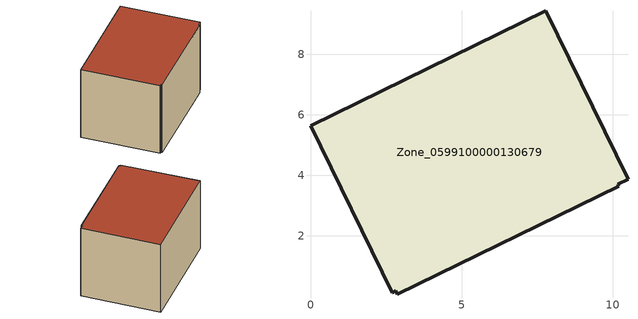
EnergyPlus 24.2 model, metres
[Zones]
Zone_0599100000130679
 floor ground (C_G): 0,5.64 7.79,9.45 10.51,3.87 10.17,3.71 10.2,3.64 2.88,0.06 2.82,0.17 2.7,0.12 z0
 wall outside (C_F): 7.79,9.45 0,5.64 2.7,0.12 2.82,0.17 2.88,0.06 10.2,3.64 10.17,3.71 10.51,3.87 7.79,9.45 z0:5.98
 roof outside (C_R): 10.2,3.64 10.17,3.71 10.51,3.87 7.79,9.45 0,5.64 2.7,0.12 2.82,0.17 2.88,0.06 z5.98
[BUILDING]
Pand.0599100000130679: North Axis=0; Terrain=City; Loads Convergence Tolerance Value=0.04; Temperature Convergence Tolerance Value=0.4; Solar Distribution=FullExterior; Maximum Number of Warmup Days=25; Minimum Number of Warmup Days=1
[Site:Location]
Rotterdam.The.Hague.AP_ZH_NLD Design_Conditions: Latitude=51.96; Longitude=4.45; Time Zone=1; Elevation=-4.5
[SITE:GROUNDTEMPERATURE:BUILDINGSURFACE]
18, 18, 18, 18, 18, 18, 18, 18, 18, 18, 18, 18
[MATERIAL] Thermal Absorptance=0.9; Solar Absorptance=0.7; Visible Absorptance=0.7
Name | Roughness | Thickness | Conductivity | Density | Specific Heat
G.TC.1946-1964 | MediumSmooth | 0.15 | 1 | 540 | 1210
F.TC.1946-1964 | Rough | 0.3 | 0.857143 | 1920 | 840
R.TC.1946-1964 | MediumRough | 0.2 | 0.235294 | 1500 | 1000
[CONSTRUCTION]
C_G: G.TC.1946-1964
C_F: F.TC.1946-1964
C_R: R.TC.1946-1964
[ZONE]
Zone_0599100000130679: Type=1; Multiplier=1; Ceiling Height=Autocalculate; Volume=Autocalculate; Floor Area=autocalculate; Part of Total Floor Area=Yes
[ZONEINFILTRATION:DESIGNFLOWRATE]
Infil_Zone_0599100000130679: Zone or ZoneList or Space or SpaceList=Zone_0599100000130679; Schedule=AlwaysOn; Design Flow Rate Calculation Method=Flow/Area; Flow Rate per Floor Area=0.003; Constant Term Coefficient=1; Temperature Term Coefficient=0; Velocity Term Coefficient=0; Velocity Squared Term Coefficient=0
[HVACTEMPLATE:ZONE:IDEALLOADSAIRSYSTEM]
Zone_0599100000130679: Maximum Heating Supply Air Temperature=50; Minimum Cooling Supply Air Temperature=13; Maximum Heating Supply Air Humidity Ratio=0.0156; Minimum Cooling Supply Air Humidity Ratio=0.0077; Heating Limit=NoLimit; Cooling Limit=NoLimit; Dehumidification Control Type=ConstantSensibleHeatRatio; Cooling Sensible Heat Ratio=0.7; Dehumidification Setpoint=60; Humidification Control Type=None; Humidification Setpoint=30; Outdoor Air Method=None; Outdoor Air Flow Rate per Person=0.00944; Outdoor Air Flow Rate per Zone Floor Area=0; Outdoor Air Flow Rate per Zone=0; Demand Controlled Ventilation Type=None; Outdoor Air Economizer Type=NoEconomizer; Heat Recovery Type=None; Sensible Heat Recovery Effectiveness=0.7; Latent Heat Recovery Effectiveness=0.65
[ZONECONTROL:THERMOSTAT]
ThermostatControl_Zone_0599100000130679: Zone or ZoneList=Zone_0599100000130679; Control Type Schedule=DualSetpointControlType; Control 1=Thermostat_Zone_0599100000130679; Temperature Difference Between Cutout And Setpoint=0
[THERMOSTATSETPOINT:DUALSETPOINT]
Thermostat_Zone_0599100000130679: Heating Setpoint Temperature Schedule=HeatingSetpoint_Zone_0599100000130679; Cooling Setpoint Temperature Schedule=CoolingSetpoint_Zone_0599100000130679
[SCHEDULE:COMPACT]
HeatingSetpoint_Zone_0599100000130679: Through: 12/31, For: AllDays, Until: 24:00, 21
CoolingSetpoint_Zone_0599100000130679: Through: 12/31, For: AllDays, Until: 24:00, 24
DualSetpointControlType: Through: 12/31, For: AllDays, Until: 24:00, 4
AlwaysOn: Through: 12/31, For: AllDays, Until: 24:00, 1
